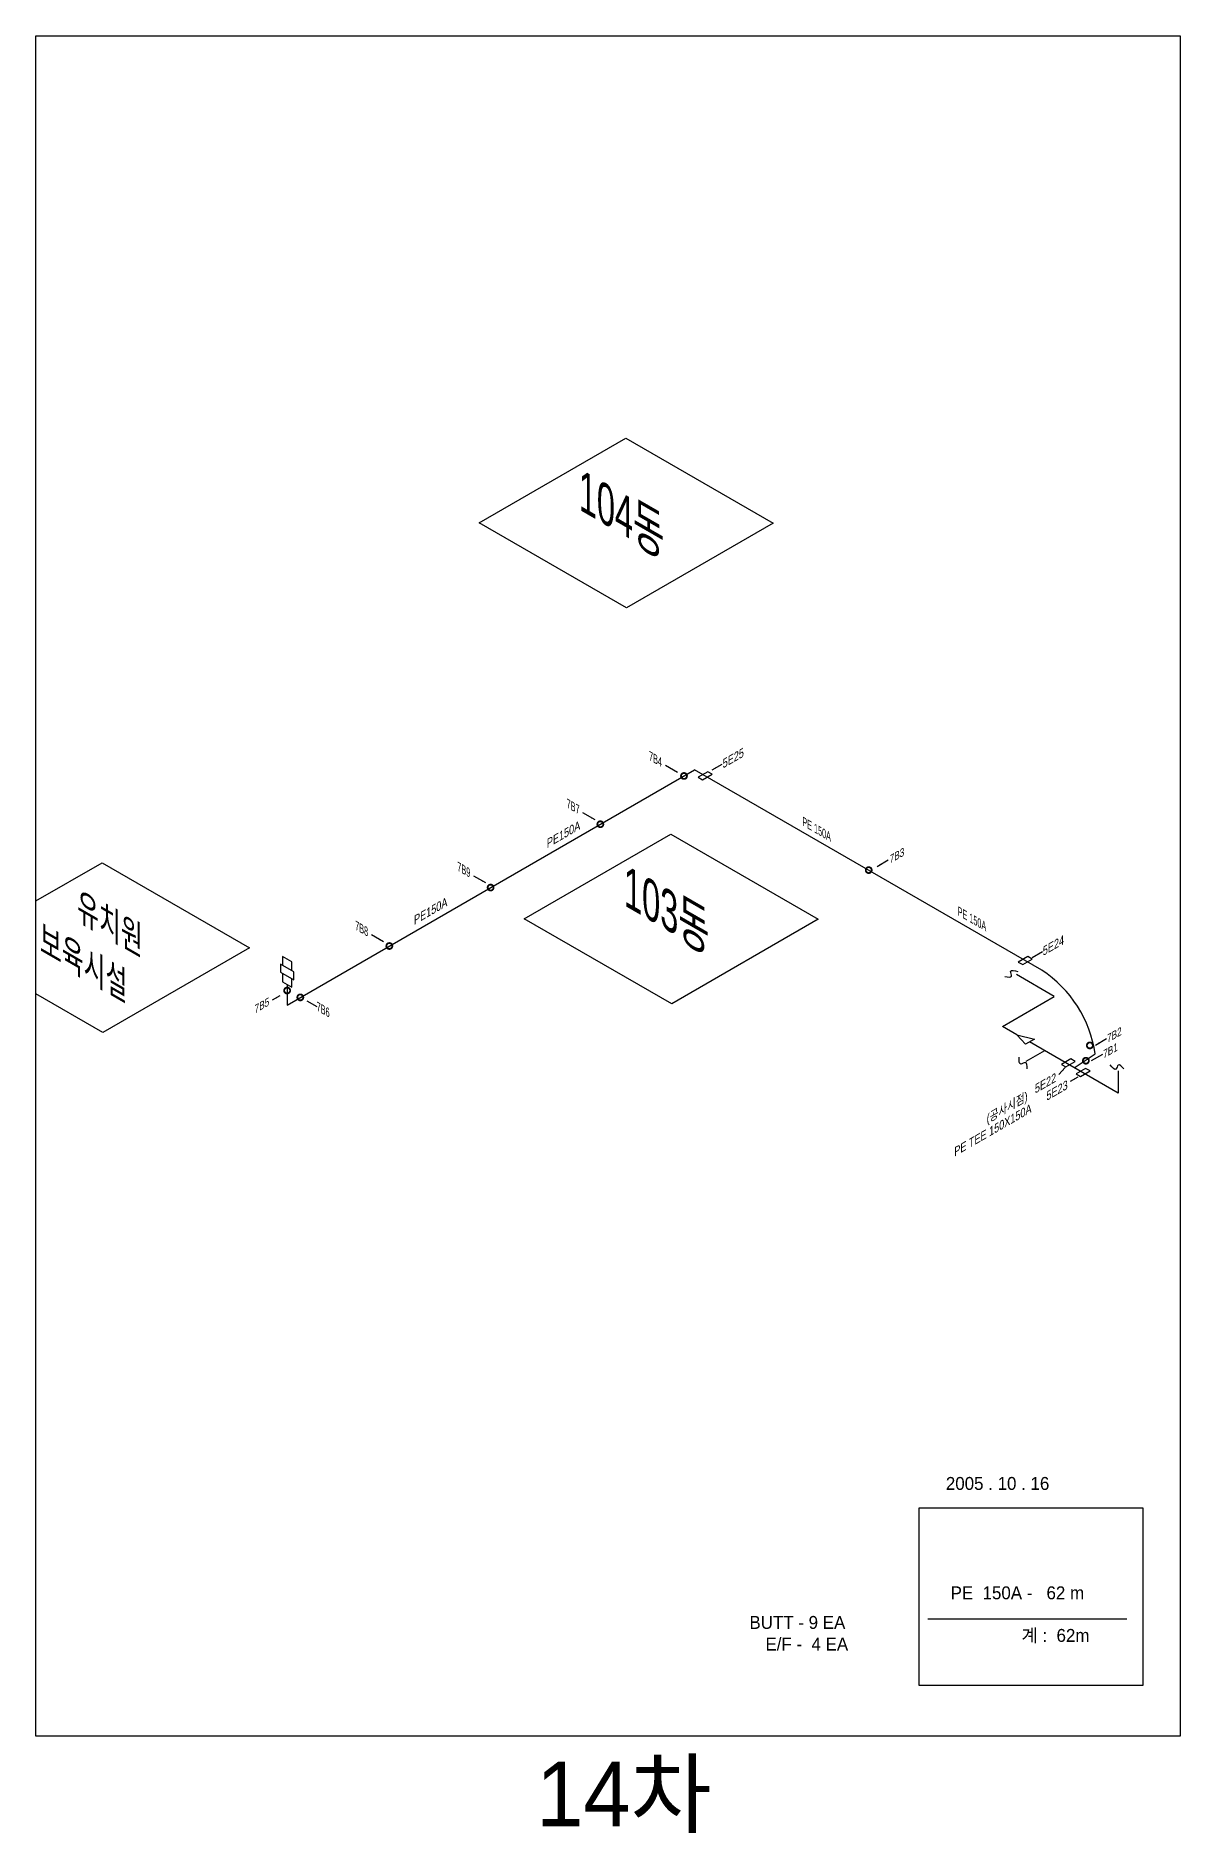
# Model space of a CAD drawing. Extents: x 207357 to 2790028, y 575219 to 1181204.
# Drawn here: x 2618565 to 2790028, y 575219 to 844648 of the extents above; entities that cross this region are included whole.
import ezdxf

# ---------------------------------------------------------------- set-up
doc = ezdxf.new("R2010")
doc.units = 0
doc.header["$LTSCALE"] = 100
doc.layers.get('0').update_dxf_attribs({"linetype": 'CONTINUOUS'})
for name, color, linetype in [('2차ABF', 4, 'CONTINUOUS'), ('ABF', 4, 'CONTINUOUS'), ('EF', 6, 'CONTINUOUS'), ('GAS', 1, 'CONTINUOUS'), ('GTEXT', 2, 'CONTINUOUS'), ('지시선', 50, 'CONTINUOUS')]:
    doc.layers.add(name, color=color, linetype=linetype)
doc.styles.get("Standard").update_dxf_attribs({"font": 'Dotum.ttf'})
doc.dimstyles.get("Standard").update_dxf_attribs({"dimtxt": 0.18, "dimasz": 0.18, "dimexe": 0.18, "dimexo": 0.0625, "dimgap": 0.09, "dimtad": 0, "dimtih": 1, "dimtoh": 1, "dimdec": 4, "dimzin": 0, "dimdsep": 46, "dimtxsty": 'Standard', "dimcen": 0.09, "dimadec": 0, "dimazin": 0, "dimtfac": 1, "dimtdec": 4, "dimtofl": 0, "dimtmove": 0, "dimatfit": 3, "dimfxl": 0, "dimtolj": 1, "dimtzin": 0, "dimarcsym": 0})

# ---------------------------------------------------------------- blocks, each defined once
blk = doc.blocks.new('E')
at = {"layer": 'EF'}
for p, q in [((266, 588), (-1165, -238)), ((-508, -618), (924, 208)), ((924, 208), (266, 588)), ((-1165, -238), (-508, -618))]:
    blk.add_line(p, q, dxfattribs=at)

msp = doc.modelspace()

# ---------------------------------------------------------------- linework, layer by layer
for p, q in [((2684975, 771659), (2706951, 784347)), ((2706951, 784347), (2729040, 771594)), ((2707064, 758906), (2684975, 771659)), ((2729040, 771594), (2707064, 758906)), ((2691753, 712306), (2713729, 724994)), ((2713729, 724994), (2735818, 712241)), ((2618565, 714964), (2628490, 720694)), ((2628490, 720694), (2650578, 707941)), ((2713841, 699553), (2691753, 712306)), ((2735818, 712241), (2713841, 699553)), ((2650578, 707941), (2628602, 695253)), ((2628602, 695253), (2618565, 701048))]:
    msp.add_line(p, q)
at = {"layer": 'ABF', "const_width": 271}
for points in [[(2715239, 733702, -1), (2716131, 733702, -1)], [(2702704, 726465, -1), (2703596, 726465, -1)], [(2742927, 719587, -1), (2743818, 719587, -1)], [(2686259, 716970, -1), (2687151, 716970, -1)], [(2671080, 708206, -1), (2671971, 708206, -1)], [(2655764, 701534, -1), (2656656, 701534, -1)], [(2657740, 700505, -1), (2658631, 700505, -1)], [(2776064, 693303, -1), (2776956, 693303, -1)], [(2775469, 691012, -1), (2776360, 691012, -1)]]:
    msp.add_lwpolyline(points, format="xyb", close=True, dxfattribs=at)
at = {"layer": 'GAS'}
for p, q in [((2656192, 699359), (2717255, 734614)), ((2769299, 704566), (2717255, 734614)), ((2771164, 700645), (2765494, 703919)), ((2656192, 702433), (2656192, 699359)), ((2763400, 696163), (2771164, 700645)), ((2765567, 694912), (2763400, 696163)), ((2769732, 692507), (2766933, 690891)), ((2780732, 686156), (2767452, 693824)), ((2774165, 689948), (2777303, 692033)), ((2780732, 689471), (2780732, 686156))]:
    msp.add_line(p, q, dxfattribs=at)
msp.add_arc((2759573, 689532), 17905, 8.02845, 57.09949, dxfattribs=at)
at = {"layer": 'GTEXT'}
for p, q in [((2655495, 706628), (2655495, 705330)), ((2656890, 705823), (2655495, 706628)), ((2657198, 704347), (2655190, 705506)), ((2655190, 705506), (2655190, 704310)), ((2655190, 704310), (2657198, 703151)), ((2655495, 704134), (2655495, 702836)), ((2656890, 704524), (2656890, 705823)), ((2656890, 702030), (2656890, 703329)), ((2657198, 703151), (2657198, 704347)), ((2655495, 702836), (2656890, 702030)), ((2765567, 694912), (2766865, 693484)), ((2765567, 694912), (2768201, 694256)), ((2768201, 694256), (2766865, 693484)), ((2752245, 607315), (2782067, 607315))]:
    msp.add_line(p, q, dxfattribs=at)
for points in [[(2790028, 844648), (2790028, 589752), (2618565, 589752), (2618565, 844648)], [(2750945, 623986), (2784461, 623986), (2784461, 597329), (2750945, 597329)]]:
    msp.add_lwpolyline(points, close=True, dxfattribs=at)
for points in [[(2763763, 703623), (2764753, 703701), (2764642, 704393), (2765732, 704411)], [(2767116, 689804), (2766821, 690752), (2766171, 690490), (2765911, 691549)], [(2781592, 689788), (2780772, 690348), (2780425, 689739), (2779564, 690407)]]:
    msp.add_spline(points, degree=3, dxfattribs=at)

# ---------------------------------------------------------------- block references
at = {"layer": 'GAS'}
for p in [(2718973, 733740), (2766951, 706040), (2773404, 690687), (2775617, 689274)]:
    msp.add_blockref('E', p, dxfattribs=at)

# ---------------------------------------------------------------- texts
at = {"layer": '2차ABF', "oblique": 30}
for s, p in [('7B3', (2746523, 720533)), ('7B5', (2651346, 698075)), ('7B2', (2779093, 693644)), ('7B1', (2778520, 691304))]:
    msp.add_text(s, height=1079.9, rotation=30, dxfattribs=at).set_placement(p)
at = {"layer": 'ABF', "oblique": 330, "width": 0.8}
for s, p in [('7B4', (2710453, 736118)), ('7B7', (2698103, 728987)), ('7B9', (2681722, 719530)), ('7B8', (2666409, 710689)), ('7B6', (2660644, 698543))]:
    msp.add_text(s, height=1196.2, rotation=330, dxfattribs=at).set_placement(p)
at = {"layer": 'EF', "oblique": 30}
for s, p in [('5E25', (2721490, 734797)), ('5E24', (2769463, 706696)), (' 5E22', (2767901, 685834)), (' 5E23 ', (2769639, 684756))]:
    msp.add_text(s, height=1199.9, rotation=30, dxfattribs=at).set_placement(p)
at = {"layer": 'GTEXT', "oblique": 330, "width": 0.8}
for s, height, p in [('104동', 5382.9, (2699915, 773672)), ('PE 150A', 1196.2, (2733427, 726280)), ('103동', 5382.9, (2706692, 714319)), ('유치원', 3768, (2624735, 712285)), ('PE 150A', 1196.2, (2756704, 712841)), ('보육시설', 3768, (2619162, 707369))]:
    msp.add_text(s, height=height, rotation=330, dxfattribs=at).set_placement(p)
at = {"layer": 'GTEXT', "oblique": 30}
for s, height, p in [('PE150A', 1199.9, (2695139, 722843)), ('PE150A', 1199.9, (2675235, 711351)), ('PE TEE 150X150A', 1199.89, (2756204, 676616)), ('(공사시점)', 1199.9, (2761054, 681558))]:
    msp.add_text(s, height=height, rotation=30, dxfattribs=at).set_placement(p)
at = {"layer": '지시선'}
for s, height, p in [('2005 . 10 . 16', 1937.86, (2754932, 626666)), ('PE  150A -   62 m', 1937.86, (2755642, 610265)), ('BUTT - 9 EA', 1937.86, (2725495, 605826)), ('E/F -  4 EA', 1937.86, (2727894, 602583)), ('계 :  62m', 1937.9, (2766269, 603882)), ('14차', 9689.3, (2693560, 576250))]:
    msp.add_text(s, height=height, dxfattribs=at).set_placement(p)

# ---------------------------------------------------------------- leaders
at = {"layer": 'GAS', "color": 2}
for points in [[(2714709, 734246), (2712898, 735292)], [(2702359, 727116), (2700548, 728161)], [(2744622, 720151), (2746288, 721113)], [(2685979, 717659), (2684168, 718704)], [(2670665, 708817), (2668854, 709863)], [(2655113, 700741), (2653970, 700081)], [(2659173, 699978), (2660645, 699128)], [(2777347, 693366), (2779014, 694328)], [(2772835, 689982), (2771879, 688927)], [(2776774, 691026), (2778441, 691988)], [(2774728, 688564), (2773585, 687904)]]:
    msp.add_leader(points, dimstyle='Standard', override={"dimtxt": 2.5, "dimasz": 600, "dimexe": 1.25, "dimexo": 0.625, "dimgap": 0.625, "dimtad": 1, "dimtih": 0, "dimtoh": 0, "dimzin": 8, "dimcen": 2.5, "dimclrd": 2, "dimclre": 2, "dimtofl": 1}, dxfattribs=at)
at = {"layer": 'GAS'}
for points in [[(2719906, 734608), (2721422, 735483)], [(2767880, 706507), (2769395, 707382)]]:
    msp.add_leader(points, dimstyle='Standard', override={"dimtxt": 2.5, "dimasz": 600, "dimexe": 1.25, "dimexo": 0.625, "dimgap": 0.625, "dimtih": 0, "dimtoh": 0, "dimzin": 8, "dimlunit": 6, "dimcen": 2.5, "dimclrd": 2, "dimclre": 2, "dimtofl": 1}, dxfattribs=at)

doc.saveas('drawing.dxf')
